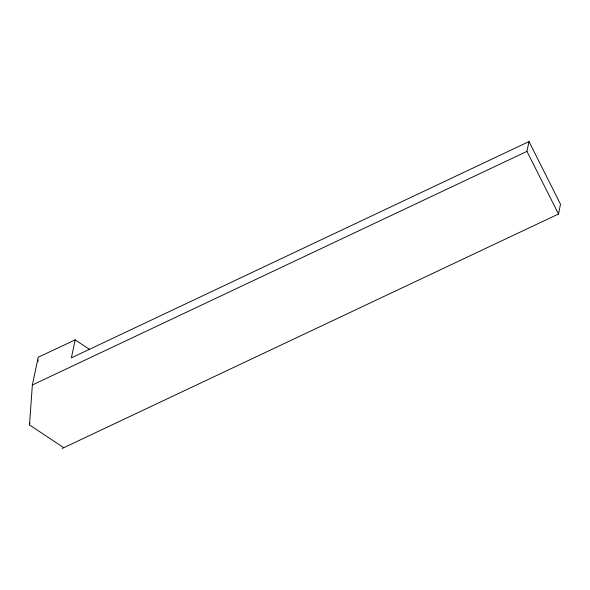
<?xml version="1.0" encoding="UTF-8"?>
<svg xmlns="http://www.w3.org/2000/svg" width="590" height="590" viewBox="0 0 590 590"><rect width="100%" height="100%" fill="white"/><g stroke="black" fill="none" stroke-linecap="round" stroke-linejoin="round"><path stroke-width="0.89" d="M75.181 339.884L71.375 357.865L529.016 141.571L560.5 204.229L558.516 213.993L63.75 447.707L29.5 424.918L32.354 385.012L38.239 357.223L75.181 339.884L89.643 349.509M37.915 361.751L38.048 359.944M29.5 424.918L29.884 423.126M558.516 213.993L526.936 151.379L529.016 141.571M32.354 385.012L526.936 151.379M62.216 448.43L63.75 447.707"/></g></svg>
